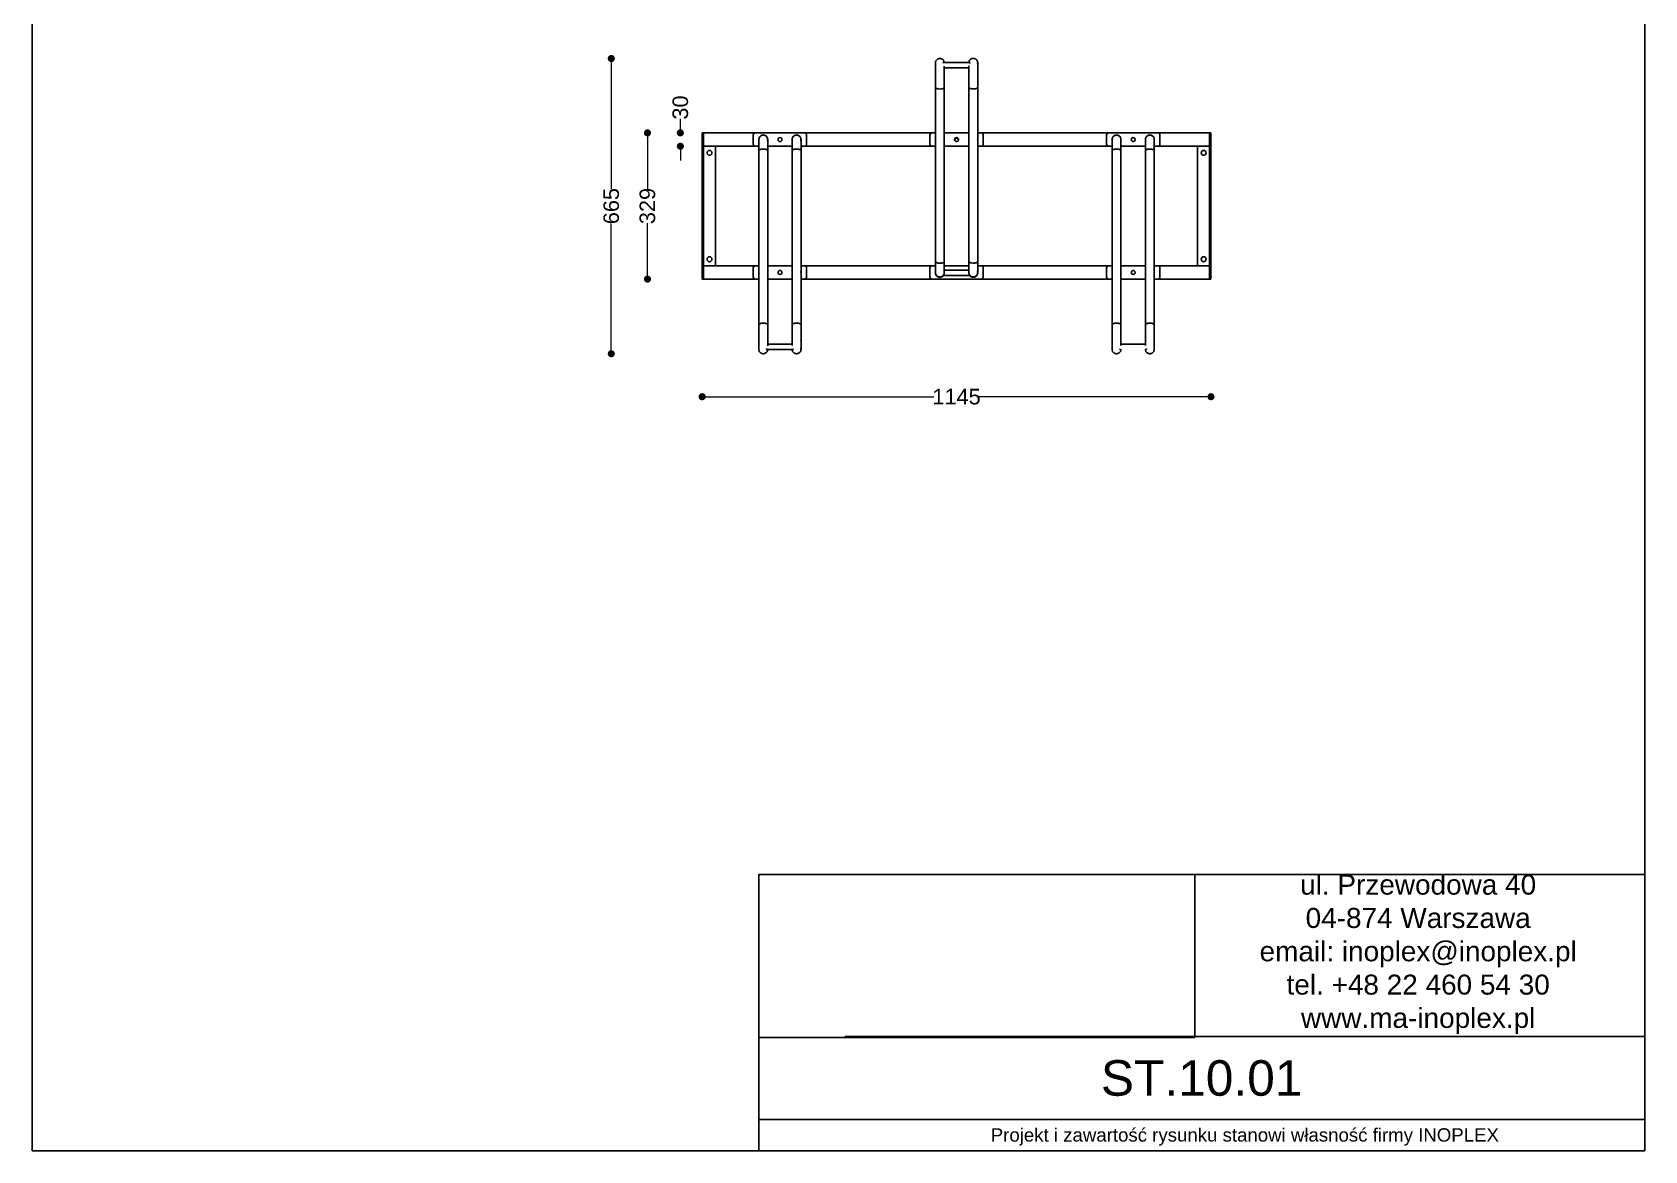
# Model space of a CAD drawing. Header units: millimetres. Extents: x 10366 to 13995, y 24552 to 29685.
# Drawn here: x 10366 to 13995, y 24552 to 27071 of the extents above; entities that cross this region are included whole.
import ezdxf

# ---------------------------------------------------------------- set-up
doc = ezdxf.new("R2010")
doc.units = ezdxf.units.MM
doc.header["$LTSCALE"] = 3
doc.layers.add('DomyÅ›lny', color=7, linetype='Continuous')
doc.styles.get("Standard").update_dxf_attribs({"font": 'arial.ttf'})
doc.dimstyles.new('MATEUSZ', dxfattribs={"dimtxt": 35, "dimasz": 16, "dimexe": 0.18, "dimexo": 0.0625, "dimgap": 0.09, "dimtad": 0, "dimdec": 0, "dimdsep": 46, "dimtxsty": 'Standard', "dimblk": 'DOT', "dimcen": 0.09, "dimse1": 1, "dimse2": 1, "dimadec": 0, "dimazin": 0, "dimtfac": 1, "dimtdec": 0, "dimtofl": 0, "dimtmove": 0, "dimatfit": 3, "dimfxl": 1, "dimtolj": 1, "dimtzin": 0, "dimlwd": 9, "dimlwe": 9, "dimarcsym": 0})
picture_1 = doc.add_image_def('image1.jpg', size_in_pixel=(1896, 709))

# ---------------------------------------------------------------- blocks, each defined once
blk = doc.blocks.new('_Dot')
at = {"color": 0, "linetype": 'ByBlock', "lineweight": -2}
blk.add_line((-0.5, 0), (-1, 0), dxfattribs=at)
at = {"color": 0, "linetype": 'ByBlock', "const_width": 0.5}
blk.add_lwpolyline([(-0.25, 0, 1), (0.25, 0, 1)], format="xyb", close=True, dxfattribs=at)
blk = doc.blocks.new('*D30')
at = {"color": 0, "lineweight": 9, "transparency": 16777216}
for p, q in [((11889.8, 26250.1), (12395.4, 26250.1)), ((13002.8, 26250.1), (12497.1, 26250.1))]:
    blk.add_line(p, q, dxfattribs=at)
at = {"layer": 'Defpoints', "color": 0, "transparency": 16777216}
for p in [(11873.8, 26514.8), (13018.8, 26514.8), (13018.8, 26250.1)]:
    blk.add_point(p, dxfattribs=at)
at = {"color": 0, "lineweight": 9, "transparency": 16777216, "xscale": 16, "yscale": 16, "zscale": 16, "rotation": 180}
blk.add_blockref('_Dot', (11873.8, 26250.1), dxfattribs=at)
at = {"color": 0, "lineweight": 9, "transparency": 16777216, "xscale": 16, "yscale": 16, "zscale": 16}
blk.add_blockref('_Dot', (13018.8, 26250.1), dxfattribs=at)
at = {"color": 0, "transparency": 16777216, "insert": (12446.3, 26250.1), "char_height": 35, "attachment_point": 5}
blk.add_mtext('\\A1;1145', dxfattribs=at)
blk = doc.blocks.new('*D31')
at = {"color": 0, "lineweight": 9, "transparency": 16777216}
for p, q in [((11750.7, 26828), (11750.7, 26718.2)), ((11750.7, 26530.8), (11750.7, 26640.6))]:
    blk.add_line(p, q, dxfattribs=at)
at = {"layer": 'Defpoints', "color": 0, "transparency": 16777216}
for p in [(11876.8, 26844), (11750.7, 26514.8), (11873.8, 26514.8)]:
    blk.add_point(p, dxfattribs=at)
at = {"color": 0, "lineweight": 9, "transparency": 16777216, "xscale": 16, "yscale": 16, "zscale": 16}
for p, rotation in [((11750.7, 26844), 90), ((11750.7, 26514.8), 270)]:
    blk.add_blockref('_Dot', p, dxfattribs=dict(at, rotation=rotation))
at = {"color": 0, "transparency": 16777216, "insert": (11750.7, 26679.4), "char_height": 35, "attachment_point": 5, "rotation": 90}
blk.add_mtext('\\A1;329', dxfattribs=at)
blk = doc.blocks.new('*D32')
at = {"color": 0, "lineweight": 9, "transparency": 16777216}
for p, q in [((11669.3, 26995.5), (11669.3, 26718.2)), ((11669.3, 26362.9), (11669.3, 26640.2))]:
    blk.add_line(p, q, dxfattribs=at)
at = {"layer": 'Defpoints', "color": 0, "transparency": 16777216}
for p in [(12409.7, 27011.5), (11669.3, 26346.9), (12011.3, 26346.9)]:
    blk.add_point(p, dxfattribs=at)
at = {"color": 0, "lineweight": 9, "transparency": 16777216, "xscale": 16, "yscale": 16, "zscale": 16}
for p, rotation in [((11669.3, 27011.5), 90), ((11669.3, 26346.9), 270)]:
    blk.add_blockref('_Dot', p, dxfattribs=dict(at, rotation=rotation))
at = {"color": 0, "transparency": 16777216, "insert": (11669.3, 26679.2), "char_height": 35, "attachment_point": 5, "rotation": 90}
blk.add_mtext('\\A1;665', dxfattribs=at)
blk = doc.blocks.new('*D33')
at = {"color": 0, "lineweight": 9, "transparency": 16777216}
for p, q in [((11824.7, 26860), (11824.7, 26876)), ((11824.7, 26798), (11824.7, 26782))]:
    blk.add_line(p, q, dxfattribs=at)
at = {"layer": 'Defpoints', "color": 0, "transparency": 16777216}
for p in [(11824.7, 26844), (11873.8, 26844), (11903.8, 26814)]:
    blk.add_point(p, dxfattribs=at)
at = {"color": 0, "lineweight": 9, "transparency": 16777216, "xscale": 16, "yscale": 16, "zscale": 16}
for p, rotation in [((11824.7, 26844), 270), ((11824.7, 26814), 90)]:
    blk.add_blockref('_Dot', p, dxfattribs=dict(at, rotation=rotation))
at = {"color": 0, "transparency": 16777216, "insert": (11824.7, 26901.1), "char_height": 35, "attachment_point": 5, "rotation": 90}
blk.add_mtext('\\A1;30', dxfattribs=at)

msp = doc.modelspace()

# ---------------------------------------------------------------- linework, layer by layer
for p, q in [((13995, 24809.6), (12194.9, 24809.6)), ((13994.7, 24623), (12001.1, 24623))]:
    msp.add_line(p, q)
for points in [[(10366.2, 24552.5), (10366.2, 29684.6), (13995, 29684.6), (13995, 24552.5)], [(12001.1, 24552.5), (13995, 24552.5), (13995, 25174.2), (12001.1, 25174.2)]]:
    msp.add_lwpolyline(points, close=True)
at = {"layer": 'DomyÅ›lny'}
for p, q in [((12416.2, 27002.2), (12476.2, 27002.2)), ((12473.8, 26990.2), (12418.7, 26990.2)), ((12398.7, 26554.4), (12398.7, 26946.5)), ((12418.7, 26946.5), (12418.7, 26554.4)), ((12473.8, 26554.8), (12473.8, 26946.8)), ((12493.8, 26946.8), (12493.8, 26554.8)), ((11873.8, 26844), (11873.8, 26514.8)), ((11876.8, 26844), (11873.8, 26844)), ((11873.8, 26844), (11873.8, 26814)), ((12398.7, 26844), (11873.8, 26844)), ((11876.8, 26844), (11876.8, 26514.8)), ((11988.8, 26839), (11988.8, 26819)), ((12103.8, 26844), (11993.8, 26844)), ((12108.8, 26819), (12108.8, 26839)), ((12386.3, 26839), (12386.3, 26819)), ((12398.7, 26844), (12391.3, 26844)), ((12473.8, 26844), (12418.7, 26844)), ((12473.8, 26844), (12418.7, 26844)), ((13018.8, 26844), (12493.8, 26844)), ((12501.3, 26844), (12493.8, 26844)), ((12506.3, 26819), (12506.3, 26839)), ((12783.8, 26839), (12783.8, 26819)), ((12898.8, 26844), (12788.8, 26844)), ((12903.8, 26819), (12903.8, 26839)), ((13015.8, 26844), (13018.8, 26844)), ((13015.8, 26844), (13015.8, 26514.8)), ((13018.8, 26844), (13018.8, 26514.8)), ((13018.8, 26844), (13018.8, 26814)), ((12001.3, 26814), (11873.8, 26814)), ((11903.8, 26814), (11903.8, 26544.8)), ((11993.8, 26814), (12001.3, 26814)), ((12001.3, 26411.9), (12001.3, 26804)), ((12076.3, 26814), (12021.3, 26814)), ((12021.3, 26814), (12076.3, 26814)), ((12021.3, 26804), (12021.3, 26411.9)), ((12076.3, 26411.9), (12076.3, 26804)), ((12398.7, 26814), (12096.3, 26814)), ((12096.3, 26814), (12103.8, 26814)), ((12096.3, 26804), (12096.3, 26411.9)), ((12391.3, 26814), (12398.7, 26814)), ((12473.8, 26814), (12418.7, 26814)), ((12418.7, 26814), (12473.8, 26814)), ((12796.3, 26814), (12493.8, 26814)), ((12493.8, 26814), (12501.3, 26814)), ((12788.8, 26814), (12796.3, 26814)), ((12796.3, 26411.9), (12796.3, 26804)), ((12871.3, 26814), (12816.3, 26814)), ((12816.3, 26814), (12871.3, 26814)), ((12816.3, 26804), (12816.3, 26411.9)), ((12871.3, 26411.9), (12871.3, 26804)), ((13018.8, 26814), (12891.3, 26814)), ((12891.3, 26814), (12898.8, 26814)), ((12891.3, 26804), (12891.3, 26411.9)), ((12988.8, 26814), (12988.8, 26544.8)), ((11873.8, 26514.8), (11873.8, 26544.8)), ((12001.3, 26544.8), (11873.8, 26544.8)), ((11988.8, 26539.8), (11988.8, 26519.8)), ((12001.3, 26544.8), (11993.8, 26544.8)), ((12076.3, 26544.8), (12021.3, 26544.8)), ((12076.3, 26544.8), (12021.3, 26544.8)), ((12398.7, 26544.8), (12096.3, 26544.8)), ((12103.8, 26544.8), (12096.3, 26544.8)), ((12108.8, 26519.8), (12108.8, 26539.8)), ((12386.3, 26539.8), (12386.3, 26519.8)), ((12398.7, 26544.8), (12391.3, 26544.8)), ((12473.8, 26544.8), (12418.7, 26544.8)), ((12473.8, 26544.8), (12418.7, 26544.8)), ((12418.7, 26535.1), (12473.8, 26535.1)), ((12796.3, 26544.8), (12493.8, 26544.8)), ((12501.3, 26544.8), (12493.8, 26544.8)), ((12506.3, 26519.8), (12506.3, 26539.8)), ((12783.8, 26539.8), (12783.8, 26519.8)), ((12796.3, 26544.8), (12788.8, 26544.8)), ((12871.3, 26544.8), (12816.3, 26544.8)), ((12871.3, 26544.8), (12816.3, 26544.8)), ((13018.8, 26544.8), (12891.3, 26544.8)), ((12898.8, 26544.8), (12891.3, 26544.8)), ((12903.8, 26519.8), (12903.8, 26539.8)), ((13018.8, 26514.8), (13018.8, 26544.8)), ((11876.8, 26514.8), (11873.8, 26514.8)), ((12001.3, 26514.8), (11873.8, 26514.8)), ((11993.8, 26514.8), (12001.3, 26514.8)), ((12076.3, 26514.8), (12021.3, 26514.8)), ((12021.3, 26514.8), (12076.3, 26514.8)), ((12796.3, 26514.8), (12096.3, 26514.8)), ((12096.3, 26514.8), (12103.8, 26514.8)), ((12391.3, 26514.8), (12501.3, 26514.8)), ((12476.3, 26523.1), (12416.3, 26523.1)), ((12788.8, 26514.8), (12796.3, 26514.8)), ((12871.3, 26514.8), (12816.3, 26514.8)), ((12816.3, 26514.8), (12871.3, 26514.8)), ((13018.8, 26514.8), (12891.3, 26514.8)), ((12891.3, 26514.8), (12898.8, 26514.8)), ((13015.8, 26514.8), (13018.8, 26514.8)), ((12078.8, 26356.7), (12018.8, 26356.7)), ((12021.3, 26368.7), (12076.3, 26368.7)), ((12871.3, 26368.7), (12816.3, 26368.7))]:
    msp.add_line(p, q, dxfattribs=at)
for points in [[(12398.7, 27001.6, 0), (12398.8, 27002.6, 0), (12398.9, 27003.6, 0), (12399.2, 27004.5, 0), (12399.5, 27005.5, 0), (12399.9, 27006.4, 0), (12400.4, 27007.2, 0), (12401, 27008, 0), (12401.7, 27008.7, 0), (12402.4, 27009.4, 0), (12403.2, 27009.9, 0), (12404.1, 27010.4, 0), (12404.9, 27010.8, 0), (12405.9, 27011.1, 0), (12406.8, 27011.4, 0), (12407.7, 27011.5, 0), (12408.7, 27011.6, 0)], [(12399, 26999.2, 0), (12398.8, 27000.4, 0), (12398.7, 27001.6, 0)], [(12398.7, 26946.5, 0), (12398.7, 27001.6, 0)], [(12408.7, 27011.6, 0), (12409.7, 27011.5, 0), (12410.7, 27011.4, 0), (12411.7, 27011.1, 0), (12412.6, 27010.8, 0), (12413.5, 27010.3, 0), (12414.3, 27009.8, 0), (12415.1, 27009.2, 0), (12415.8, 27008.6, 0), (12416.5, 27007.8, 0), (12417.1, 27007, 0), (12417.6, 27006.2, 0), (12418, 27005.3, 0), (12418.3, 27004.4, 0), (12418.5, 27003.5, 0), (12418.7, 27002.5, 0), (12418.7, 27001.6, 0)], [(12416.2, 27002.2, 0), (12416.2, 27002.2, 0), (12416.2, 27002.2, 0), (12416.2, 27002.2, 0), (12416.2, 27002.2, 0), (12416.2, 27002.2, 0), (12416.2, 27002.2, 0), (12416.2, 27002.2, 0), (12416.2, 27002.2, 0), (12416.2, 27002.2, 0), (12416.2, 27002.2, 0), (12416.2, 27002.2, 0), (12416.2, 27002.2, 0), (12416.2, 27002.2, 0), (12416.2, 27002.2, 0), (12416.2, 27002.1, 0), (12416.2, 27001.6, 0), (12416.2, 27000.8, 0)], [(12473.8, 27001.9, 0), (12473.9, 27002.9, 0), (12474, 27003.9, 0), (12474.3, 27004.9, 0), (12474.6, 27005.8, 0), (12475.1, 27006.7, 0), (12475.6, 27007.5, 0), (12476.2, 27008.3, 0), (12476.8, 27009, 0), (12477.6, 27009.7, 0), (12478.4, 27010.3, 0), (12479.2, 27010.7, 0), (12480.1, 27011.2, 0), (12481, 27011.5, 0), (12481.9, 27011.7, 0), (12482.9, 27011.8, 0), (12483.8, 27011.9, 0)], [(12476.2, 27002.2, 0), (12476.2, 27002.2, 0), (12476.2, 27002.2, 0), (12476.2, 27002.2, 0), (12476.2, 27002.2, 0), (12476.2, 27002.2, 0), (12476.2, 27002.2, 0), (12476.2, 27002.2, 0), (12476.2, 27002.2, 0), (12476.2, 27002.2, 0), (12476.2, 27002.2, 0), (12476.2, 27002.2, 0), (12476.2, 27002.2, 0), (12476.2, 27002.2, 0), (12476.2, 27002.2, 0), (12476.2, 27002.1, 0), (12476.2, 27001.5, 0), (12476.2, 27000.5, 0)], [(12483.8, 27011.9, 0), (12484.8, 27011.8, 0), (12485.8, 27011.7, 0), (12486.8, 27011.4, 0), (12487.7, 27011.1, 0), (12488.6, 27010.7, 0), (12489.5, 27010.1, 0), (12490.3, 27009.6, 0), (12491, 27008.9, 0), (12491.6, 27008.1, 0), (12492.2, 27007.4, 0), (12492.7, 27006.5, 0), (12493.1, 27005.7, 0), (12493.4, 27004.7, 0), (12493.6, 27003.8, 0), (12493.8, 27002.9, 0), (12493.8, 27001.9, 0)], [(12493.8, 27001.9, 0), (12493.7, 27000.5, 0), (12493.5, 26999.2, 0)], [(12493.8, 27001.9, 0), (12493.8, 27001.9, 0), (12493.8, 27001.9, 0), (12493.8, 27001.9, 0), (12493.8, 27001.9, 0), (12493.8, 27001.9, 0), (12493.8, 27001.9, 0), (12493.8, 27001.8, 0), (12493.8, 27001.6, 0), (12493.8, 26999.2, 0), (12493.8, 26988.1, 0), (12493.8, 26946.8, 0)], [(12399, 26981.4, 0), (12398.9, 26981.7, 0), (12398.8, 26982.1, 0), (12398.7, 26982.4, 0), (12398.7, 26982.7, 0)], [(12418.7, 26982.7, 0), (12418.7, 26982.4, 0), (12418.6, 26982, 0), (12418.5, 26981.7, 0), (12418.4, 26981.3, 0)], [(12418.7, 26994.5, 0), (12418.7, 26946.5, 0)], [(12473.8, 26946.8, 0), (12473.8, 26995, 0)], [(12473.8, 26983, 0), (12473.9, 26982.7, 0), (12473.9, 26982.3, 0), (12474, 26982, 0), (12474.2, 26981.6, 0)], [(12493.6, 26981.9, 0), (12493.7, 26982.2, 0), (12493.8, 26982.5, 0), (12493.8, 26982.7, 0), (12493.8, 26983, 0)], [(12398.7, 26946.5, 0), (12398.7, 26946.3, 0), (12398.7, 26946.2, 0), (12398.8, 26946, 0), (12398.9, 26945.8, 0), (12399, 26945.6, 0), (12399.1, 26945.5, 0), (12399.4, 26945.1, 0), (12399.8, 26944.8, 0), (12400.3, 26944.4, 0), (12400.9, 26944.1, 0), (12402.4, 26943.6, 0), (12404.1, 26943.1, 0), (12406, 26942.9, 0), (12408.7, 26942.7, 0)], [(12408.7, 26942.7, 0), (12412.4, 26943, 0), (12414.2, 26943.3, 0), (12415.8, 26943.8, 0), (12417.1, 26944.4, 0), (12417.6, 26944.8, 0), (12418, 26945.1, 0), (12418.3, 26945.5, 0), (12418.4, 26945.6, 0), (12418.5, 26945.8, 0), (12418.6, 26946, 0), (12418.7, 26946.2, 0), (12418.7, 26946.3, 0), (12418.7, 26946.5, 0)], [(12483.8, 26943, 0), (12480.2, 26943.3, 0), (12478.4, 26943.7, 0), (12476.8, 26944.2, 0), (12475.5, 26944.8, 0), (12475, 26945.1, 0), (12474.5, 26945.4, 0), (12474.2, 26945.8, 0), (12474.1, 26946, 0), (12474, 26946.1, 0), (12473.9, 26946.3, 0), (12473.9, 26946.5, 0), (12473.8, 26946.7, 0), (12473.8, 26946.8, 0)], [(12493.8, 26946.8, 0), (12493.8, 26946.7, 0), (12493.8, 26946.5, 0), (12493.7, 26946.3, 0), (12493.7, 26946.1, 0), (12493.6, 26946, 0), (12493.4, 26945.8, 0), (12493.1, 26945.4, 0), (12492.7, 26945.1, 0), (12492.2, 26944.8, 0), (12491.6, 26944.4, 0), (12490.1, 26943.9, 0), (12488.4, 26943.5, 0), (12486.6, 26943.2, 0), (12483.8, 26943, 0)], [(12011.3, 26839.3, 0), (12010.1, 26839.2, 0), (12008.9, 26839, 0), (12007.8, 26838.7, 0), (12006.7, 26838.2, 0), (12005.7, 26837.6, 0), (12004.8, 26836.9, 0), (12004, 26836.1, 0), (12003.2, 26835.2, 0), (12002.6, 26834.3, 0), (12002.1, 26833.2, 0), (12001.7, 26832.2, 0), (12001.4, 26831.1, 0), (12001.3, 26829.9, 0), (12001.3, 26828.8, 0), (12001.4, 26827.6, 0), (12001.7, 26826.5, 0)], [(12001.6, 26826.5, 0), (12001.4, 26827.6, 0), (12001.3, 26828.7, 0), (12001.3, 26829.7, 0), (12001.4, 26830.8, 0), (12001.7, 26831.9, 0), (12002.1, 26832.9, 0), (12002.6, 26834, 0), (12003.3, 26835, 0), (12004.1, 26835.9, 0), (12005, 26836.7, 0), (12005.9, 26837.4, 0), (12007, 26838, 0), (12008, 26838.4, 0), (12009.1, 26838.7, 0), (12010.2, 26838.9, 0), (12011.3, 26839, 0)], [(12001.3, 26804, 0), (12001.3, 26829, 0)], [(12021.1, 26827.3, 0), (12021.2, 26828.4, 0), (12021.3, 26829.5, 0), (12021.2, 26830.6, 0), (12021, 26831.7, 0), (12020.6, 26832.8, 0), (12020.2, 26833.8, 0), (12019.6, 26834.8, 0), (12019, 26835.7, 0), (12018.2, 26836.5, 0), (12017.4, 26837.2, 0), (12016.5, 26837.8, 0), (12015.5, 26838.3, 0), (12014.5, 26838.7, 0), (12013.4, 26839, 0), (12012.4, 26839.2, 0), (12011.3, 26839.3, 0)], [(12011.3, 26839, 0), (12012.3, 26838.9, 0), (12013.4, 26838.7, 0), (12014.5, 26838.4, 0), (12015.6, 26838, 0), (12016.7, 26837.4, 0), (12017.7, 26836.7, 0), (12018.6, 26835.8, 0), (12019.3, 26834.9, 0), (12020, 26833.9, 0), (12020.5, 26832.8, 0), (12020.9, 26831.7, 0), (12021.1, 26830.6, 0), (12021.3, 26829.5, 0), (12021.3, 26828.4, 0), (12021.1, 26827.3, 0), (12020.9, 26826.2, 0)], [(12021.3, 26829, 0), (12021.3, 26829, 0), (12021.3, 26829, 0), (12021.3, 26829, 0), (12021.3, 26828.9, 0), (12021.3, 26828.9, 0), (12021.3, 26827.9, 0), (12021.3, 26823.6, 0), (12021.3, 26804, 0)], [(12076.4, 26827.6, 0), (12076.3, 26828.6, 0), (12076.3, 26829.7, 0), (12076.4, 26830.8, 0), (12076.6, 26831.9, 0), (12077, 26833, 0), (12077.4, 26834, 0), (12078, 26834.9, 0), (12078.7, 26835.8, 0), (12079.4, 26836.6, 0), (12080.2, 26837.3, 0), (12081.1, 26837.9, 0), (12082.1, 26838.4, 0), (12083.1, 26838.8, 0), (12084.1, 26839, 0), (12085.2, 26839.2, 0), (12086.3, 26839.3, 0)], [(12086.3, 26839, 0), (12085.2, 26838.9, 0), (12084.1, 26838.7, 0), (12082.9, 26838.4, 0), (12081.8, 26837.9, 0), (12080.8, 26837.3, 0), (12079.8, 26836.6, 0), (12078.9, 26835.7, 0), (12078.1, 26834.7, 0), (12077.5, 26833.7, 0), (12076.9, 26832.6, 0), (12076.6, 26831.5, 0), (12076.4, 26830.4, 0), (12076.3, 26829.3, 0), (12076.3, 26828.2, 0), (12076.5, 26827.1, 0), (12076.7, 26825.9, 0)], [(12076.3, 26804, 0), (12076.3, 26829, 0)], [(12086.3, 26839.3, 0), (12087.4, 26839.2, 0), (12088.5, 26839, 0), (12089.5, 26838.7, 0), (12090.6, 26838.3, 0), (12091.5, 26837.8, 0), (12092.4, 26837.2, 0), (12093.2, 26836.4, 0), (12094, 26835.6, 0), (12094.6, 26834.8, 0), (12095.2, 26833.8, 0), (12095.6, 26832.8, 0), (12095.9, 26831.8, 0), (12096.2, 26830.8, 0), (12096.3, 26829.7, 0), (12096.2, 26828.6, 0), (12096.1, 26827.5, 0)], [(12095.9, 26826.3, 0), (12096.1, 26827.4, 0), (12096.3, 26828.4, 0), (12096.3, 26829.5, 0), (12096.1, 26830.6, 0), (12095.9, 26831.7, 0), (12095.5, 26832.8, 0), (12095, 26833.9, 0), (12094.3, 26834.9, 0), (12093.6, 26835.8, 0), (12092.7, 26836.7, 0), (12091.7, 26837.4, 0), (12090.6, 26838, 0), (12089.5, 26838.4, 0), (12088.4, 26838.7, 0), (12087.3, 26838.9, 0), (12086.3, 26839, 0)], [(12096.3, 26829, 0), (12096.3, 26829, 0), (12096.3, 26829, 0), (12096.3, 26829, 0), (12096.3, 26828.9, 0), (12096.3, 26828.9, 0), (12096.3, 26827.9, 0), (12096.3, 26823.6, 0), (12096.3, 26804, 0)], [(12399, 26845.4, 0), (12398.8, 26845.7, 0), (12398.8, 26846, 0), (12398.7, 26846.3, 0), (12398.7, 26846.6, 0)], [(12399, 26825.5, 0), (12398.8, 26826.7, 0), (12398.7, 26828, 0), (12398.8, 26829.2, 0), (12399, 26830.5, 0)], [(12399, 26825.5, 0), (12398.8, 26826.7, 0), (12398.7, 26828, 0), (12398.8, 26829.2, 0), (12399, 26830.5, 0)], [(12399, 26830.2, 0), (12398.8, 26829, 0), (12398.7, 26827.9, 0)], [(12398.7, 26827.9, 0), (12398.8, 26826.5, 0), (12399.1, 26825.2, 0)], [(12418.7, 26846.6, 0), (12418.7, 26846.3, 0), (12418.6, 26846, 0), (12418.5, 26845.7, 0), (12418.4, 26845.3, 0)], [(12418.7, 26827.9, 0), (12418.6, 26829.1, 0), (12418.4, 26830.2, 0)], [(12418.4, 26830.1, 0), (12418.6, 26828.9, 0), (12418.7, 26827.8, 0), (12418.6, 26826.6, 0), (12418.4, 26825.4, 0)], [(12418.4, 26830.1, 0), (12418.6, 26828.9, 0), (12418.7, 26827.8, 0), (12418.6, 26826.6, 0), (12418.4, 26825.4, 0)], [(12418.5, 26825.7, 0), (12418.6, 26826.8, 0), (12418.7, 26827.9, 0)], [(12473.8, 26846.9, 0), (12473.9, 26846.6, 0), (12473.9, 26846.3, 0), (12474, 26846, 0), (12474.1, 26845.6, 0)], [(12474.1, 26830.4, 0), (12473.9, 26829.3, 0), (12473.8, 26828.2, 0), (12473.9, 26827.1, 0), (12474.1, 26825.9, 0)], [(12474.1, 26830.4, 0), (12473.9, 26829.3, 0), (12473.8, 26828.2, 0), (12473.9, 26827.1, 0), (12474.1, 26825.9, 0)], [(12474.1, 26830.4, 0), (12473.9, 26829.3, 0), (12473.8, 26828.2, 0)], [(12473.8, 26828.2, 0), (12473.9, 26827.1, 0), (12474.1, 26825.9, 0)], [(12493.5, 26825.7, 0), (12493.8, 26827.1, 0), (12493.8, 26828.3, 0), (12493.7, 26829.6, 0), (12493.4, 26831, 0)], [(12493.5, 26825.7, 0), (12493.8, 26827.1, 0), (12493.8, 26828.3, 0), (12493.7, 26829.6, 0), (12493.4, 26831, 0)], [(12493.8, 26828.2, 0), (12493.7, 26829.6, 0), (12493.4, 26831, 0)], [(12493.5, 26825.7, 0), (12493.8, 26827, 0), (12493.8, 26828.2, 0)], [(12493.6, 26845.7, 0), (12493.7, 26846, 0), (12493.8, 26846.3, 0), (12493.8, 26846.6, 0), (12493.8, 26846.9, 0)], [(12806.3, 26839.3, 0), (12805.2, 26839.2, 0), (12804.1, 26839, 0), (12803, 26838.7, 0), (12802, 26838.3, 0), (12801, 26837.8, 0), (12800.1, 26837.2, 0), (12799.3, 26836.4, 0), (12798.6, 26835.6, 0), (12797.9, 26834.8, 0), (12797.4, 26833.8, 0), (12796.9, 26832.8, 0), (12796.6, 26831.8, 0), (12796.4, 26830.8, 0), (12796.3, 26829.7, 0), (12796.3, 26828.6, 0), (12796.4, 26827.5, 0)], [(12796.6, 26826.3, 0), (12796.4, 26827.4, 0), (12796.3, 26828.4, 0), (12796.3, 26829.5, 0), (12796.4, 26830.6, 0), (12796.6, 26831.7, 0), (12797, 26832.8, 0), (12797.5, 26833.9, 0), (12798.2, 26834.9, 0), (12799, 26835.8, 0), (12799.9, 26836.7, 0), (12800.9, 26837.4, 0), (12801.9, 26838, 0), (12803, 26838.4, 0), (12804.1, 26838.7, 0), (12805.2, 26838.9, 0), (12806.3, 26839, 0)], [(12796.3, 26804, 0), (12796.3, 26829, 0)], [(12816.1, 26827.6, 0), (12816.2, 26828.6, 0), (12816.3, 26829.7, 0), (12816.1, 26830.8, 0), (12815.9, 26831.9, 0), (12815.6, 26833, 0), (12815.1, 26834, 0), (12814.5, 26834.9, 0), (12813.9, 26835.8, 0), (12813.1, 26836.6, 0), (12812.3, 26837.3, 0), (12811.4, 26837.9, 0), (12810.4, 26838.4, 0), (12809.4, 26838.8, 0), (12808.4, 26839, 0), (12807.3, 26839.2, 0), (12806.3, 26839.3, 0)], [(12806.3, 26839, 0), (12807.4, 26838.9, 0), (12808.5, 26838.7, 0), (12809.6, 26838.4, 0), (12810.7, 26837.9, 0), (12811.8, 26837.3, 0), (12812.8, 26836.6, 0), (12813.7, 26835.7, 0), (12814.4, 26834.7, 0), (12815.1, 26833.7, 0), (12815.6, 26832.6, 0), (12815.9, 26831.5, 0), (12816.2, 26830.4, 0), (12816.3, 26829.3, 0), (12816.2, 26828.2, 0), (12816.1, 26827.1, 0), (12815.8, 26825.9, 0)], [(12816.3, 26829, 0), (12816.3, 26829, 0), (12816.3, 26829, 0), (12816.3, 26829, 0), (12816.3, 26828.9, 0), (12816.3, 26828.9, 0), (12816.3, 26827.9, 0), (12816.3, 26823.6, 0), (12816.3, 26804, 0)], [(12871.5, 26827.3, 0), (12871.3, 26828.4, 0), (12871.3, 26829.5, 0), (12871.4, 26830.6, 0), (12871.6, 26831.7, 0), (12871.9, 26832.8, 0), (12872.4, 26833.8, 0), (12872.9, 26834.8, 0), (12873.6, 26835.7, 0), (12874.3, 26836.5, 0), (12875.2, 26837.2, 0), (12876.1, 26837.8, 0), (12877, 26838.3, 0), (12878.1, 26838.7, 0), (12879.1, 26839, 0), (12880.2, 26839.2, 0), (12881.3, 26839.3, 0)], [(12881.3, 26839, 0), (12880.2, 26838.9, 0), (12879.1, 26838.7, 0), (12878, 26838.4, 0), (12876.9, 26838, 0), (12875.9, 26837.4, 0), (12874.9, 26836.7, 0), (12874, 26835.8, 0), (12873.2, 26834.9, 0), (12872.5, 26833.9, 0), (12872, 26832.8, 0), (12871.6, 26831.7, 0), (12871.4, 26830.6, 0), (12871.3, 26829.5, 0), (12871.3, 26828.4, 0), (12871.4, 26827.3, 0), (12871.6, 26826.2, 0)], [(12871.3, 26804, 0), (12871.3, 26829, 0)], [(12881.3, 26839.3, 0), (12882.4, 26839.2, 0), (12883.6, 26839, 0), (12884.7, 26838.7, 0), (12885.8, 26838.2, 0), (12886.8, 26837.6, 0), (12887.7, 26836.9, 0), (12888.6, 26836.1, 0), (12889.3, 26835.2, 0), (12889.9, 26834.3, 0), (12890.4, 26833.2, 0), (12890.8, 26832.2, 0), (12891.1, 26831.1, 0), (12891.2, 26829.9, 0), (12891.3, 26828.8, 0), (12891.1, 26827.6, 0), (12890.9, 26826.5, 0)], [(12891, 26826.5, 0), (12891.2, 26827.6, 0), (12891.3, 26828.7, 0), (12891.2, 26829.7, 0), (12891.1, 26830.8, 0), (12890.8, 26831.9, 0), (12890.4, 26832.9, 0), (12889.9, 26834, 0), (12889.2, 26835, 0), (12888.5, 26835.9, 0), (12887.6, 26836.7, 0), (12886.6, 26837.4, 0), (12885.6, 26838, 0), (12884.5, 26838.4, 0), (12883.4, 26838.7, 0), (12882.3, 26838.9, 0), (12881.3, 26839, 0)], [(12891.3, 26829, 0), (12891.3, 26829, 0), (12891.3, 26829, 0), (12891.3, 26829, 0), (12891.3, 26828.9, 0), (12891.3, 26828.9, 0), (12891.3, 26827.9, 0), (12891.3, 26823.6, 0), (12891.3, 26804, 0)], [(12001.3, 26804, 0), (12001.3, 26804.1, 0), (12001.3, 26804.3, 0), (12001.4, 26804.5, 0), (12001.4, 26804.7, 0), (12001.5, 26804.8, 0), (12001.7, 26805, 0), (12002, 26805.4, 0), (12002.4, 26805.7, 0), (12002.9, 26806, 0), (12003.5, 26806.4, 0), (12005, 26806.9, 0), (12006.7, 26807.3, 0), (12008.5, 26807.6, 0), (12011.3, 26807.7, 0)], [(12011.3, 26807.7, 0), (12014.9, 26807.5, 0), (12016.7, 26807.1, 0), (12018.3, 26806.6, 0), (12019.6, 26806, 0), (12020.2, 26805.7, 0), (12020.6, 26805.4, 0), (12020.9, 26805, 0), (12021, 26804.8, 0), (12021.1, 26804.7, 0), (12021.2, 26804.5, 0), (12021.2, 26804.3, 0), (12021.3, 26804.1, 0), (12021.3, 26804, 0)], [(12086.3, 26807.7, 0), (12082.6, 26807.5, 0), (12080.8, 26807.1, 0), (12079.2, 26806.6, 0), (12077.9, 26806, 0), (12077.4, 26805.7, 0), (12077, 26805.4, 0), (12076.7, 26805, 0), (12076.5, 26804.8, 0), (12076.4, 26804.7, 0), (12076.4, 26804.5, 0), (12076.3, 26804.3, 0), (12076.3, 26804.1, 0), (12076.3, 26804, 0)], [(12096.3, 26804, 0), (12096.3, 26804.1, 0), (12096.2, 26804.3, 0), (12096.2, 26804.5, 0), (12096.1, 26804.7, 0), (12096, 26804.8, 0), (12095.9, 26805, 0), (12095.6, 26805.4, 0), (12095.2, 26805.7, 0), (12094.6, 26806, 0), (12094, 26806.4, 0), (12092.6, 26806.9, 0), (12090.9, 26807.3, 0), (12089, 26807.6, 0), (12086.3, 26807.7, 0)], [(12796.3, 26804, 0), (12796.3, 26804.1, 0), (12796.3, 26804.3, 0), (12796.4, 26804.5, 0), (12796.4, 26804.7, 0), (12796.5, 26804.8, 0), (12796.7, 26805, 0), (12797, 26805.4, 0), (12797.4, 26805.7, 0), (12797.9, 26806, 0), (12798.5, 26806.4, 0), (12800, 26806.9, 0), (12801.7, 26807.3, 0), (12803.5, 26807.6, 0), (12806.3, 26807.7, 0)], [(12806.3, 26807.7, 0), (12809.9, 26807.5, 0), (12811.7, 26807.1, 0), (12813.3, 26806.6, 0), (12814.6, 26806, 0), (12815.2, 26805.7, 0), (12815.6, 26805.4, 0), (12815.9, 26805, 0), (12816, 26804.8, 0), (12816.1, 26804.7, 0), (12816.2, 26804.5, 0), (12816.2, 26804.3, 0), (12816.3, 26804.1, 0), (12816.3, 26804, 0)], [(12881.3, 26807.7, 0), (12877.6, 26807.5, 0), (12875.8, 26807.1, 0), (12874.2, 26806.6, 0), (12872.9, 26806, 0), (12872.4, 26805.7, 0), (12872, 26805.4, 0), (12871.7, 26805, 0), (12871.5, 26804.8, 0), (12871.4, 26804.7, 0), (12871.4, 26804.5, 0), (12871.3, 26804.3, 0), (12871.3, 26804.1, 0), (12871.3, 26804, 0)], [(12891.3, 26804, 0), (12891.3, 26804.1, 0), (12891.2, 26804.3, 0), (12891.2, 26804.5, 0), (12891.1, 26804.7, 0), (12891, 26804.8, 0), (12890.9, 26805, 0), (12890.6, 26805.4, 0), (12890.2, 26805.7, 0), (12889.6, 26806, 0), (12889, 26806.4, 0), (12887.6, 26806.9, 0), (12885.9, 26807.3, 0), (12884, 26807.6, 0), (12881.3, 26807.7, 0)], [(12001.6, 26533, 0), (12001.3, 26531.7, 0), (12001.3, 26530.4, 0), (12001.4, 26529.1, 0), (12001.7, 26527.8, 0)], [(12001.6, 26533, 0), (12001.3, 26531.7, 0), (12001.3, 26530.4, 0), (12001.4, 26529.1, 0), (12001.7, 26527.8, 0)], [(12001.6, 26533, 0), (12001.3, 26531.8, 0), (12001.3, 26530.5, 0)], [(12001.3, 26530.5, 0), (12001.4, 26529.1, 0), (12001.7, 26527.8, 0)], [(12021.1, 26528.6, 0), (12021.2, 26529.7, 0), (12021.3, 26530.7, 0), (12021.2, 26531.7, 0), (12021, 26532.8, 0)], [(12021.1, 26528.6, 0), (12021.2, 26529.7, 0), (12021.3, 26530.7, 0), (12021.2, 26531.7, 0), (12021, 26532.8, 0)], [(12021.3, 26530.5, 0), (12021.2, 26531.7, 0), (12021, 26532.8, 0)], [(12021.1, 26528.6, 0), (12021.2, 26529.6, 0), (12021.3, 26530.5, 0)], [(12076.4, 26528.9, 0), (12076.3, 26529.8, 0), (12076.3, 26530.7, 0), (12076.3, 26531.6, 0), (12076.5, 26532.5, 0)], [(12076.4, 26528.9, 0), (12076.3, 26529.8, 0), (12076.3, 26530.7, 0), (12076.3, 26531.6, 0), (12076.5, 26532.5, 0)], [(12076.4, 26532.2, 0), (12076.3, 26530.5, 0)], [(12076.3, 26530.5, 0), (12076.3, 26529.5, 0), (12076.5, 26528.6, 0)], [(12096.3, 26530.5, 0), (12096.2, 26531.4, 0), (12096.1, 26532.3, 0)], [(12096.1, 26532.2, 0), (12096.2, 26531.3, 0), (12096.3, 26530.4, 0), (12096.2, 26529.5, 0), (12096.1, 26528.6, 0)], [(12096.1, 26532.2, 0), (12096.2, 26531.3, 0), (12096.3, 26530.4, 0), (12096.2, 26529.5, 0), (12096.1, 26528.6, 0)], [(12096.1, 26528.9, 0), (12096.3, 26530.5, 0)], [(12398.7, 26554.4, 0), (12398.7, 26554.3, 0), (12398.7, 26554.1, 0), (12398.8, 26553.9, 0), (12398.9, 26553.8, 0), (12399, 26553.6, 0), (12399.1, 26553.4, 0), (12399.4, 26553.1, 0), (12399.8, 26552.7, 0), (12400.3, 26552.4, 0), (12400.9, 26552.1, 0), (12402.4, 26551.5, 0), (12404.1, 26551.1, 0), (12406, 26550.8, 0), (12408.7, 26550.7, 0)], [(12398.7, 26529.4, 0), (12398.7, 26529.4, 0), (12398.7, 26529.4, 0), (12398.7, 26529.5, 0), (12398.7, 26529.5, 0), (12398.7, 26529.6, 0), (12398.7, 26530.5, 0), (12398.7, 26534.8, 0), (12398.7, 26554.4, 0)], [(12399, 26531.7, 0), (12398.8, 26530.6, 0), (12398.7, 26529.6, 0), (12398.7, 26528.6, 0), (12398.9, 26527.5, 0), (12399.2, 26526.4, 0), (12399.6, 26525.4, 0), (12400.1, 26524.3, 0), (12400.8, 26523.3, 0), (12401.6, 26522.4, 0), (12402.5, 26521.6, 0), (12403.4, 26521, 0), (12404.5, 26520.4, 0), (12405.5, 26520, 0), (12406.6, 26519.7, 0), (12407.7, 26519.5, 0), (12408.7, 26519.4, 0)], [(12408.7, 26550.7, 0), (12412.4, 26550.9, 0), (12414.2, 26551.3, 0), (12415.8, 26551.8, 0), (12417.1, 26552.4, 0), (12417.6, 26552.7, 0), (12418, 26553.1, 0), (12418.3, 26553.4, 0), (12418.4, 26553.6, 0), (12418.5, 26553.8, 0), (12418.6, 26553.9, 0), (12418.7, 26554.1, 0), (12418.7, 26554.3, 0), (12418.7, 26554.4, 0)], [(12408.7, 26519.4, 0), (12409.7, 26519.5, 0), (12410.8, 26519.7, 0), (12411.9, 26520, 0), (12413, 26520.4, 0), (12414, 26521, 0), (12415, 26521.6, 0), (12415.9, 26522.5, 0), (12416.6, 26523.4, 0), (12417.3, 26524.3, 0), (12417.8, 26525.4, 0), (12418.2, 26526.4, 0), (12418.5, 26527.5, 0), (12418.7, 26528.6, 0), (12418.7, 26529.6, 0), (12418.6, 26530.7, 0), (12418.4, 26531.8, 0)], [(12418.7, 26554.4, 0), (12418.7, 26529.4, 0)], [(12483.8, 26551, 0), (12480.2, 26551.3, 0), (12478.4, 26551.6, 0), (12476.8, 26552.1, 0), (12475.5, 26552.7, 0), (12475, 26553, 0), (12474.5, 26553.4, 0), (12474.2, 26553.7, 0), (12474.1, 26553.9, 0), (12474, 26554.1, 0), (12473.9, 26554.3, 0), (12473.9, 26554.4, 0), (12473.8, 26554.6, 0), (12473.8, 26554.8, 0)], [(12473.8, 26529.8, 0), (12473.8, 26529.8, 0), (12473.8, 26529.8, 0), (12473.8, 26529.8, 0), (12473.8, 26529.8, 0), (12473.8, 26529.9, 0), (12473.8, 26530.8, 0), (12473.8, 26535.2, 0), (12473.8, 26554.8, 0)], [(12483.8, 26519.8, 0), (12482.8, 26519.8, 0), (12481.7, 26520, 0), (12480.6, 26520.3, 0), (12479.5, 26520.8, 0), (12478.5, 26521.3, 0), (12477.5, 26522, 0), (12476.6, 26522.8, 0), (12475.8, 26523.8, 0), (12475.2, 26524.8, 0), (12474.6, 26525.8, 0), (12474.3, 26526.9, 0), (12474, 26528, 0), (12473.9, 26529.1, 0), (12473.8, 26530.1, 0), (12473.9, 26531.2, 0), (12474.1, 26532.3, 0)], [(12493.8, 26554.8, 0), (12493.8, 26554.6, 0), (12493.8, 26554.4, 0), (12493.7, 26554.3, 0), (12493.7, 26554.1, 0), (12493.6, 26553.9, 0), (12493.4, 26553.7, 0), (12493.1, 26553.4, 0), (12492.7, 26553, 0), (12492.2, 26552.7, 0), (12491.6, 26552.4, 0), (12490.1, 26551.8, 0), (12488.4, 26551.4, 0), (12486.6, 26551.1, 0), (12483.8, 26551, 0)], [(12493.5, 26532.2, 0), (12493.7, 26531.1, 0), (12493.8, 26530.1, 0), (12493.8, 26529, 0), (12493.7, 26528, 0), (12493.4, 26526.9, 0), (12493, 26525.8, 0), (12492.5, 26524.7, 0), (12491.8, 26523.7, 0), (12491, 26522.8, 0), (12490.1, 26522, 0), (12489.2, 26521.3, 0), (12488.1, 26520.7, 0), (12487.1, 26520.3, 0), (12486, 26520, 0), (12484.9, 26519.8, 0), (12483.8, 26519.8, 0)], [(12493.8, 26554.8, 0), (12493.8, 26529.8, 0)], [(12796.4, 26532.2, 0), (12796.3, 26531.3, 0), (12796.3, 26530.4, 0), (12796.3, 26529.5, 0), (12796.5, 26528.6, 0)], [(12796.4, 26532.2, 0), (12796.3, 26531.3, 0), (12796.3, 26530.4, 0), (12796.3, 26529.5, 0), (12796.5, 26528.6, 0)], [(12796.4, 26532.2, 0), (12796.3, 26530.5, 0)], [(12796.3, 26530.5, 0), (12796.3, 26529.5, 0), (12796.5, 26528.6, 0)], [(12816.1, 26528.9, 0), (12816.2, 26529.8, 0), (12816.3, 26530.7, 0), (12816.2, 26531.6, 0), (12816.1, 26532.5, 0)], [(12816.1, 26528.9, 0), (12816.2, 26529.8, 0), (12816.3, 26530.7, 0), (12816.2, 26531.6, 0), (12816.1, 26532.5, 0)], [(12816.3, 26530.5, 0), (12816.2, 26531.5, 0), (12816.1, 26532.5, 0)], [(12816.1, 26528.9, 0), (12816.3, 26530.5, 0)], [(12871.5, 26528.6, 0), (12871.3, 26529.7, 0), (12871.3, 26530.7, 0), (12871.3, 26531.7, 0), (12871.5, 26532.8, 0)], [(12871.5, 26528.6, 0), (12871.3, 26529.7, 0), (12871.3, 26530.7, 0), (12871.3, 26531.7, 0), (12871.5, 26532.8, 0)], [(12871.5, 26532.5, 0), (12871.3, 26531.5, 0), (12871.3, 26530.5, 0)], [(12871.3, 26530.5, 0), (12871.3, 26529.4, 0), (12871.5, 26528.3, 0)], [(12891.3, 26530.5, 0), (12891.2, 26531.9, 0), (12890.9, 26533.3, 0)], [(12891, 26533, 0), (12891.2, 26531.7, 0), (12891.3, 26530.4, 0), (12891.2, 26529.1, 0), (12890.9, 26527.8, 0)], [(12891, 26533, 0), (12891.2, 26531.7, 0), (12891.3, 26530.4, 0), (12891.2, 26529.1, 0), (12890.9, 26527.8, 0)], [(12891, 26528.1, 0), (12891.2, 26529.3, 0), (12891.3, 26530.5, 0)], [(12001.5, 26513.1, 0), (12001.4, 26512.8, 0), (12001.4, 26512.5, 0), (12001.3, 26512.3, 0), (12001.3, 26512, 0), (12001.3, 26511.7, 0), (12001.3, 26511.5, 0), (12001.3, 26511.2, 0), (12001.4, 26511, 0)], [(12021.3, 26511.8, 0), (12021.2, 26512.1, 0), (12021.2, 26512.5, 0), (12021.1, 26512.8, 0), (12021, 26513.1, 0)], [(12076.3, 26511.8, 0), (12076.3, 26512.1, 0), (12076.3, 26512.3, 0), (12076.4, 26512.6, 0), (12076.5, 26512.9, 0)], [(12816.3, 26511.8, 0), (12816.3, 26512.1, 0), (12816.2, 26512.3, 0), (12816.2, 26512.6, 0), (12816.1, 26512.9, 0)], [(12871.3, 26511.8, 0), (12871.3, 26512.1, 0), (12871.3, 26512.5, 0), (12871.4, 26512.8, 0), (12871.6, 26513.1, 0)], [(12891, 26513.1, 0), (12891.1, 26512.8, 0), (12891.2, 26512.5, 0), (12891.2, 26512.3, 0), (12891.3, 26512, 0), (12891.3, 26511.7, 0), (12891.2, 26511.5, 0), (12891.2, 26511.2, 0), (12891.1, 26511, 0)], [(12001.3, 26411.9, 0), (12001.3, 26412.1, 0), (12001.3, 26412.3, 0), (12001.4, 26412.4, 0), (12001.4, 26412.6, 0), (12001.5, 26412.8, 0), (12001.7, 26413, 0), (12002, 26413.3, 0), (12002.4, 26413.7, 0), (12002.9, 26414, 0), (12003.5, 26414.3, 0), (12005, 26414.9, 0), (12006.7, 26415.3, 0), (12008.5, 26415.5, 0), (12011.3, 26415.7, 0)], [(12001.3, 26356.9, 0), (12001.3, 26356.9, 0), (12001.3, 26356.9, 0), (12001.3, 26356.9, 0), (12001.3, 26356.9, 0), (12001.3, 26356.9, 0), (12001.3, 26356.9, 0), (12001.3, 26356.9, 0), (12001.3, 26357.2, 0), (12001.3, 26359.5, 0), (12001.3, 26370.6, 0), (12001.3, 26411.9, 0)], [(12011.3, 26415.7, 0), (12014.9, 26415.4, 0), (12016.7, 26415.1, 0), (12018.3, 26414.6, 0), (12019.6, 26414, 0), (12020.2, 26413.7, 0), (12020.6, 26413.3, 0), (12020.9, 26413, 0), (12021, 26412.8, 0), (12021.1, 26412.6, 0), (12021.2, 26412.4, 0), (12021.2, 26412.3, 0), (12021.3, 26412.1, 0), (12021.3, 26411.9, 0)], [(12021.3, 26411.9, 0), (12021.3, 26364.8, 0)], [(12086.3, 26415.7, 0), (12082.6, 26415.4, 0), (12080.8, 26415.1, 0), (12079.2, 26414.6, 0), (12077.9, 26414, 0), (12077.4, 26413.7, 0), (12077, 26413.3, 0), (12076.7, 26413, 0), (12076.5, 26412.8, 0), (12076.4, 26412.6, 0), (12076.4, 26412.4, 0), (12076.3, 26412.3, 0), (12076.3, 26412.1, 0), (12076.3, 26411.9, 0)], [(12076.3, 26365.6, 0), (12076.3, 26411.9, 0)], [(12096.3, 26411.9, 0), (12096.3, 26412.1, 0), (12096.2, 26412.3, 0), (12096.2, 26412.4, 0), (12096.1, 26412.6, 0), (12096, 26412.8, 0), (12095.9, 26413, 0), (12095.6, 26413.3, 0), (12095.2, 26413.7, 0), (12094.6, 26414, 0), (12094, 26414.3, 0), (12092.6, 26414.9, 0), (12090.9, 26415.3, 0), (12089, 26415.5, 0), (12086.3, 26415.7, 0)], [(12096.3, 26411.9, 0), (12096.3, 26356.9, 0)], [(12796.3, 26411.9, 0), (12796.3, 26412.1, 0), (12796.3, 26412.3, 0), (12796.4, 26412.4, 0), (12796.4, 26412.6, 0), (12796.5, 26412.8, 0), (12796.7, 26413, 0), (12797, 26413.3, 0), (12797.4, 26413.7, 0), (12797.9, 26414, 0), (12798.5, 26414.3, 0), (12800, 26414.9, 0), (12801.7, 26415.3, 0), (12803.5, 26415.5, 0), (12806.3, 26415.7, 0)], [(12796.3, 26356.9, 0), (12796.3, 26356.9, 0), (12796.3, 26356.9, 0), (12796.3, 26356.9, 0), (12796.3, 26356.9, 0), (12796.3, 26356.9, 0), (12796.3, 26356.9, 0), (12796.3, 26356.9, 0), (12796.3, 26357.2, 0), (12796.3, 26359.5, 0), (12796.3, 26370.6, 0), (12796.3, 26411.9, 0)], [(12806.3, 26415.7, 0), (12809.9, 26415.4, 0), (12811.7, 26415.1, 0), (12813.3, 26414.6, 0), (12814.6, 26414, 0), (12815.2, 26413.7, 0), (12815.6, 26413.3, 0), (12815.9, 26413, 0), (12816, 26412.8, 0), (12816.1, 26412.6, 0), (12816.2, 26412.4, 0), (12816.2, 26412.3, 0), (12816.3, 26412.1, 0), (12816.3, 26411.9, 0)], [(12816.3, 26411.9, 0), (12816.3, 26365.3, 0)], [(12881.3, 26415.7, 0), (12877.6, 26415.4, 0), (12875.8, 26415.1, 0), (12874.2, 26414.6, 0), (12872.9, 26414, 0), (12872.4, 26413.7, 0), (12872, 26413.3, 0), (12871.7, 26413, 0), (12871.5, 26412.8, 0), (12871.4, 26412.6, 0), (12871.4, 26412.4, 0), (12871.3, 26412.3, 0), (12871.3, 26412.1, 0), (12871.3, 26411.9, 0)], [(12871.3, 26365.1, 0), (12871.3, 26411.9, 0)], [(12891.3, 26411.9, 0), (12891.3, 26412.1, 0), (12891.2, 26412.3, 0), (12891.2, 26412.4, 0), (12891.1, 26412.6, 0), (12891, 26412.8, 0), (12890.9, 26413, 0), (12890.6, 26413.3, 0), (12890.2, 26413.7, 0), (12889.6, 26414, 0), (12889, 26414.3, 0), (12887.6, 26414.9, 0), (12885.9, 26415.3, 0), (12884, 26415.5, 0), (12881.3, 26415.7, 0)], [(12891.3, 26411.9, 0), (12891.3, 26356.9, 0)], [(12001.6, 26377.1, 0), (12001.5, 26376.8, 0), (12001.4, 26376.5, 0), (12001.3, 26376.2, 0), (12001.3, 26375.9, 0), (12001.3, 26375.6, 0), (12001.3, 26375.3, 0), (12001.4, 26375, 0), (12001.4, 26374.7, 0)], [(12001.3, 26356.9, 0), (12001.4, 26358.2, 0), (12001.6, 26359.6, 0)], [(12011.3, 26346.9, 0), (12010.3, 26346.9, 0), (12009.3, 26347.1, 0), (12008.3, 26347.3, 0), (12007.4, 26347.6, 0), (12006.5, 26348.1, 0), (12005.6, 26348.6, 0), (12004.8, 26349.2, 0), (12004.1, 26349.9, 0), (12003.5, 26350.6, 0), (12002.9, 26351.4, 0), (12002.4, 26352.2, 0), (12002, 26353.1, 0), (12001.7, 26354, 0), (12001.5, 26354.9, 0), (12001.3, 26355.9, 0), (12001.3, 26356.9, 0)], [(12021.3, 26356.9, 0), (12021.2, 26355.8, 0), (12021.1, 26354.9, 0), (12020.8, 26353.9, 0), (12020.5, 26353, 0), (12020, 26352.1, 0), (12019.5, 26351.2, 0), (12018.9, 26350.4, 0), (12018.3, 26349.7, 0), (12017.5, 26349.1, 0), (12016.7, 26348.5, 0), (12015.9, 26348, 0), (12015, 26347.6, 0), (12014.1, 26347.3, 0), (12013.2, 26347, 0), (12012.2, 26346.9, 0), (12011.3, 26346.9, 0)], [(12018.8, 26358.8, 0), (12018.8, 26357.2, 0), (12018.8, 26356.8, 0), (12018.8, 26356.7, 0), (12018.8, 26356.7, 0), (12018.8, 26356.7, 0), (12018.8, 26356.7, 0), (12018.8, 26356.7, 0), (12018.8, 26356.7, 0), (12018.8, 26356.7, 0), (12018.8, 26356.7, 0), (12018.8, 26356.7, 0), (12018.8, 26356.7, 0), (12018.8, 26356.7, 0), (12018.8, 26356.7, 0), (12018.8, 26356.7, 0), (12018.8, 26356.7, 0), (12018.8, 26356.7, 0), (12018.8, 26356.7, 0)], [(12021.3, 26375.7, 0), (12021.3, 26376, 0), (12021.2, 26376.3, 0), (12021.1, 26376.6, 0), (12021, 26376.9, 0)], [(12076.3, 26375.7, 0), (12076.3, 26376, 0), (12076.3, 26376.3, 0), (12076.4, 26376.6, 0), (12076.5, 26376.9, 0)], [(12086.3, 26346.9, 0), (12085.3, 26346.9, 0), (12084.3, 26347.1, 0), (12083.3, 26347.3, 0), (12082.4, 26347.6, 0), (12081.5, 26348.1, 0), (12080.6, 26348.6, 0), (12079.8, 26349.2, 0), (12079.1, 26349.9, 0), (12078.5, 26350.6, 0), (12077.9, 26351.4, 0), (12077.4, 26352.2, 0), (12077, 26353.1, 0), (12076.7, 26354, 0), (12076.5, 26354.9, 0), (12076.3, 26355.9, 0), (12076.3, 26356.9, 0)], [(12078.8, 26358, 0), (12078.8, 26357, 0), (12078.8, 26356.7, 0), (12078.8, 26356.7, 0), (12078.8, 26356.7, 0), (12078.8, 26356.7, 0), (12078.8, 26356.7, 0), (12078.8, 26356.7, 0), (12078.8, 26356.7, 0), (12078.8, 26356.7, 0), (12078.8, 26356.7, 0), (12078.8, 26356.7, 0), (12078.8, 26356.7, 0), (12078.8, 26356.7, 0), (12078.8, 26356.7, 0), (12078.8, 26356.7, 0), (12078.8, 26356.7, 0), (12078.8, 26356.7, 0), (12078.8, 26356.7, 0)], [(12096.3, 26356.9, 0), (12096.2, 26355.8, 0), (12096.1, 26354.9, 0), (12095.8, 26353.9, 0), (12095.5, 26353, 0), (12095, 26352.1, 0), (12094.5, 26351.2, 0), (12093.9, 26350.4, 0), (12093.3, 26349.7, 0), (12092.5, 26349.1, 0), (12091.7, 26348.5, 0), (12090.9, 26348, 0), (12090, 26347.6, 0), (12089.1, 26347.3, 0), (12088.2, 26347, 0), (12087.2, 26346.9, 0), (12086.3, 26346.9, 0)], [(12095.9, 26359.5, 0), (12096.2, 26358.2, 0), (12096.3, 26356.9, 0)], [(12096.1, 26376.6, 0), (12096.2, 26376.1, 0), (12096.3, 26375.7, 0)], [(12796.4, 26376.6, 0), (12796.3, 26376.1, 0), (12796.3, 26375.7, 0)], [(12796.3, 26356.9, 0), (12796.4, 26358.4, 0), (12796.7, 26359.8, 0)], [(12806.3, 26346.9, 0), (12805.3, 26346.9, 0), (12804.3, 26347.1, 0), (12803.3, 26347.3, 0), (12802.4, 26347.6, 0), (12801.5, 26348.1, 0), (12800.6, 26348.6, 0), (12799.8, 26349.2, 0), (12799.1, 26349.9, 0), (12798.5, 26350.6, 0), (12797.9, 26351.4, 0), (12797.4, 26352.2, 0), (12797, 26353.1, 0), (12796.7, 26354, 0), (12796.5, 26354.9, 0), (12796.3, 26355.9, 0), (12796.3, 26356.9, 0)], [(12816.3, 26356.9, 0), (12816.2, 26355.8, 0), (12816.1, 26354.9, 0), (12815.8, 26353.9, 0), (12815.5, 26353, 0), (12815, 26352.1, 0), (12814.5, 26351.2, 0), (12813.9, 26350.4, 0), (12813.3, 26349.7, 0), (12812.5, 26349.1, 0), (12811.7, 26348.5, 0), (12810.9, 26348, 0), (12810, 26347.6, 0), (12809.1, 26347.3, 0), (12808.2, 26347, 0), (12807.2, 26346.9, 0), (12806.3, 26346.9, 0)], [(12813.7, 26358, 0), (12813.7, 26357, 0), (12813.7, 26356.7, 0), (12813.7, 26356.7, 0), (12813.7, 26356.7, 0), (12813.7, 26356.7, 0), (12813.7, 26356.7, 0), (12813.7, 26356.7, 0), (12813.7, 26356.7, 0), (12813.7, 26356.7, 0), (12813.7, 26356.7, 0), (12813.7, 26356.7, 0), (12813.7, 26356.7, 0), (12813.7, 26356.7, 0), (12813.7, 26356.7, 0), (12813.7, 26356.7, 0), (12813.7, 26356.7, 0), (12813.7, 26356.7, 0), (12813.7, 26356.7, 0)], [(12816.3, 26375.7, 0), (12816.3, 26376, 0), (12816.2, 26376.3, 0), (12816.1, 26376.6, 0), (12816, 26376.9, 0)], [(12871.3, 26375.7, 0), (12871.3, 26376, 0), (12871.3, 26376.3, 0), (12871.4, 26376.6, 0), (12871.5, 26376.9, 0)], [(12881.3, 26346.9, 0), (12880.3, 26346.9, 0), (12879.3, 26347.1, 0), (12878.3, 26347.3, 0), (12877.4, 26347.6, 0), (12876.5, 26348.1, 0), (12875.6, 26348.6, 0), (12874.8, 26349.2, 0), (12874.1, 26349.9, 0), (12873.5, 26350.6, 0), (12872.9, 26351.4, 0), (12872.4, 26352.2, 0), (12872, 26353.1, 0), (12871.7, 26354, 0), (12871.5, 26354.9, 0), (12871.3, 26355.9, 0), (12871.3, 26356.9, 0)], [(12873.7, 26358.8, 0), (12873.7, 26357.2, 0), (12873.7, 26356.8, 0), (12873.7, 26356.7, 0), (12873.7, 26356.7, 0), (12873.7, 26356.7, 0), (12873.7, 26356.7, 0), (12873.7, 26356.7, 0), (12873.7, 26356.7, 0), (12873.7, 26356.7, 0), (12873.7, 26356.7, 0), (12873.7, 26356.7, 0), (12873.7, 26356.7, 0), (12873.7, 26356.7, 0), (12873.7, 26356.7, 0), (12873.7, 26356.7, 0), (12873.7, 26356.7, 0), (12873.7, 26356.7, 0), (12873.7, 26356.7, 0)], [(12891.3, 26356.9, 0), (12891.2, 26355.8, 0), (12891.1, 26354.9, 0), (12890.8, 26353.9, 0), (12890.5, 26353, 0), (12890, 26352.1, 0), (12889.5, 26351.2, 0), (12888.9, 26350.4, 0), (12888.3, 26349.7, 0), (12887.5, 26349.1, 0), (12886.7, 26348.5, 0), (12885.9, 26348, 0), (12885, 26347.6, 0), (12884.1, 26347.3, 0), (12883.2, 26347, 0), (12882.2, 26346.9, 0), (12881.3, 26346.9, 0)], [(12890.9, 26377.1, 0), (12891.1, 26376.8, 0), (12891.2, 26376.5, 0), (12891.2, 26376.2, 0), (12891.3, 26375.9, 0), (12891.3, 26375.6, 0), (12891.2, 26375.3, 0), (12891.2, 26375, 0), (12891.1, 26374.7, 0)], [(12891, 26359.3, 0), (12891.2, 26358.1, 0), (12891.3, 26356.9, 0)]]:
    msp.add_polyline3d(points, dxfattribs=at)
for centre, radius in [((12048.8, 26829), 4.5), ((12446.3, 26829), 4.5), ((12843.8, 26829), 4.5), ((11890.3, 26799.2), 5.5), ((13002.3, 26799.2), 5.5), ((11890.3, 26559.6), 5.5), ((13002.3, 26559.6), 5.5), ((12048.8, 26529.8), 4.5), ((12843.8, 26529.8), 4.5)]:
    msp.add_circle(centre, radius, dxfattribs=at)
for centre, radius, start, end in [((11993.8, 26839), 5, 90, 180), ((11993.8, 26819), 5, 180, 270), ((12103.8, 26839), 5, 0, 90), ((12103.8, 26819), 5, 270, 0), ((12391.3, 26839), 5, 90, 180), ((12391.3, 26819), 5, 180, 270), ((12391.3, 26819), 5, 180, 270), ((12446.3, 26827.5), 4.5, 0, 182.3518), ((12501.3, 26839), 5, 0, 90), ((12501.3, 26819), 5, 270, 0), ((12788.8, 26839), 5, 90, 180), ((12788.8, 26819), 5, 180, 270), ((12898.8, 26839), 5, 0, 90), ((12898.8, 26819), 5, 270, 0), ((11993.8, 26539.8), 5, 90, 180), ((12103.8, 26539.8), 5, 0, 90), ((12391.3, 26539.8), 5, 90, 180), ((12408.7, 26528.7), 10, 165.8513, 270), ((12483.8, 26529.1), 10, 270, 13.7645), ((12501.3, 26539.8), 5, 0, 90), ((12788.8, 26539.8), 5, 90, 180), ((12898.8, 26539.8), 5, 0, 90), ((11993.8, 26519.8), 5, 180, 270), ((12103.8, 26519.8), 5, 270, 0), ((12391.3, 26519.8), 5, 180, 270), ((12408.7, 26528.7), 10, 270, 326.9483), ((12483.8, 26529.1), 10, 215.5005, 270), ((12501.3, 26519.8), 5, 270, 0), ((12788.8, 26519.8), 5, 180, 270), ((12898.8, 26519.8), 5, 270, 0)]:
    msp.add_arc(centre, radius, start, end, dxfattribs=at)

# ---------------------------------------------------------------- texts
at = {"attachment_point": 5}
for s, width, gutter_width, heights, insert, char_height in [('ul. Przewodowa 40\\P04-874 Warszawa\\Pemail: inoplex@inoplex.pl\\Ptel. +48 22 460 54 30\\Pwww.ma-inoplex.pl', 1019.877, 1, [432.7], (13485.1, 24994.8), 45), ('ST.10.01', 1993.625, 1, [0], (12997.9, 24715.8), 80), ('Projekt i zawartość rysunku stanowi własność firmy INOPLEX ', 1800.088, 12.5, [70.5], (13095, 24583.6), 30)]:
    msp.add_mtext_dynamic_manual_height_columns(s, width=width, gutter_width=gutter_width, heights=heights, dxfattribs=dict(at, insert=insert, char_height=char_height))

# ---------------------------------------------------------------- dimensions: what is measured, and where the dimension line sits
for base, p1, p2, picture, middle in [((11669.3, 26346.9), (12409.7, 27011.5), (12011.3, 26346.9), '*D32', (11669.3, 26679.2)), ((11824.7, 26844), (11903.8, 26814), (11873.8, 26844), '*D33', (11824.7, 26901.1)), ((11750.7, 26514.8), (11876.8, 26844), (11873.8, 26514.8), '*D31', (11750.7, 26679.4))]:
    dim = msp.add_linear_dim(base=base, p1=p1, p2=p2, angle=90, dimstyle='MATEUSZ')
    dim.commit()
    dim.dimension.update_dxf_attribs({"geometry": picture, "text_midpoint": middle})
dim = msp.add_linear_dim(base=(13018.8, 26250.1), p1=(11873.8, 26514.8), p2=(13018.8, 26514.8), dimstyle='MATEUSZ')
dim.commit()
dim.dimension.update_dxf_attribs({"geometry": '*D30', "text_midpoint": (12446.3, 26250.1)})

# ---------------------------------------------------------------- pictures from other files: only their frames are drawn
image = msp.add_image(picture_1, insert=(12001.1, 24807.1), size_in_units=(981.6, 367.1))
image.dxf.flags = 7

doc.saveas('drawing.dxf')
